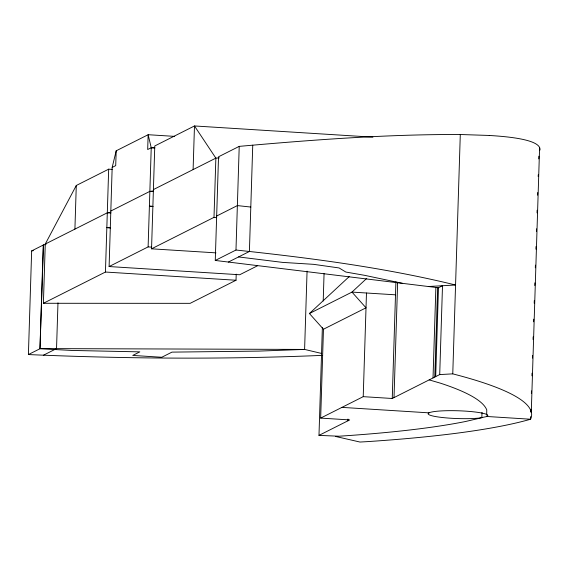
<?xml version="1.0" encoding="UTF-8"?>
<svg xmlns="http://www.w3.org/2000/svg" width="568" height="568" viewBox="0 0 568 568"><rect width="100%" height="100%" fill="white"/><g stroke="black" fill="none" stroke-linecap="round" stroke-linejoin="round"><path stroke-width="0.85" d="M486.698 414.462A29.891 3.898 1.8 0 0 444.801 410.763A29.891 3.898 1.8 0 0 433.938 416.237A29.891 3.898 1.8 0 0 479.605 418.034L487.039 416.493L487.884 415.506L486.698 414.462L486.769 409.954A547.098 71.412 1.8 0 0 440.59 383.23L429.167 379.885M174.71 136.384L148.149 134.715L116.184 150.818L112.173 167.411L109.106 266.548L239.689 274.756L257.631 265.717M239.22 146.367L218.524 156.789L215.265 260.449L235.976 250.026L239.22 146.367C312.727 139.842 386.446 134.247 460.293 134.509L489.339 135.461M435.684 376.605L438.475 287.756L442.5 285.725L439.71 374.582L392.247 398.487L363.222 396.663L320.664 418.098L323.462 329.241L309.418 313.522L349.206 276.595M322.177 355.376C224.303 359.494 126.259 358.813 28.4 354.56L31.659 250.9L43.495 244.936L46.036 244.524M43.232 245.078L39.973 348.738L28.4 354.56M321.751 353.488L304.604 349.426L258.788 351.102L171.955 352.124L161.766 357.258L132.749 355.433L139.842 351.862L71.916 350.449L39.973 348.738L43.495 244.936M236.217 274.145L236.025 280.244L190.159 303.34L43.402 303.284L45.262 244.048L76.282 185.487L108.673 169.172L112.208 169.385M57.979 302.865L56.537 348.61L43.509 355.17M74.912 229.117L76.282 185.487M43.402 303.284L105.442 272.036L108.673 169.172M116.184 150.818L115.716 165.622L112.173 167.411M109.106 266.548L148.113 246.902L151.23 147.737L148.149 134.715L147.687 149.526L151.23 147.737L154.78 147.758M215.954 252.866L151.542 248.819L154.78 145.955L194.476 125.954L372.928 137.165M193.106 169.591L194.476 125.954L215.861 158.131L214.001 217.359L151.542 248.819M252.746 145.167L249.402 251.475L228.393 262.054M307.068 271.128L304.604 349.426L40.2 348.582M482.005 412.389L481.834 417.707L465.717 421.463A452.242 59.029 1.8 0 1 339.025 436.217L318.982 435.386L322.368 327.523M323.206 301.004L324.065 273.591M347.914 420.81L347.971 419.049M363.222 396.663L366.481 293.003M392.247 398.487L395.91 281.756M394.014 397.593L397.643 282.317M433.029 377.947L435.869 287.5M434.797 377.053L437.616 287.493M530.654 416.571L530.569 419.227A584.948 76.353 1.8 0 0 456.573 374.859L452.767 373.858L460.293 134.509M487.095 414.725L487.039 416.493L530.569 419.227A494.998 64.61 1.8 0 1 367.02 441.648L359.998 442.046L335.411 436.416M530.789 412.148L530.874 409.485M531.378 393.546L531.456 390.89M531.932 375.839L532.017 373.183M532.486 358.124L532.571 355.469M533.075 339.529L533.153 336.874M533.629 321.815L533.714 319.159M534.211 303.22L534.296 300.564M534.772 285.512L534.857 282.85M535.326 267.798L535.411 265.142M535.908 249.203L535.993 246.547M536.469 231.488L536.554 228.833M537.051 212.894L537.136 210.238M537.612 195.179L537.69 192.524M538.194 176.584L538.251 174.816M538.748 158.877L538.833 156.214M531.293 411.956L539.6 147.623M366.736 278.391L351.975 292.094L309.418 313.522M45.262 244.048L107.302 212.801L110.817 212.382M110.803 211.04L149.86 191.373L153.374 190.947M153.41 189.584L215.861 158.131L219.39 157.854M216.664 216.025L237.36 205.595L250.8 207.05M323.462 329.241L366.019 307.813L351.975 292.094L395.498 294.827M318.982 435.386L349.689 419.922L320.664 418.098M31.659 250.9L33.349 250.68M428.308 286.513L455.557 285.008C383.471 267.365 309.681 257.9 235.976 250.026M439.71 374.582L452.767 373.858M151.23 147.737L154.766 147.95M149.86 191.373L153.395 191.586M107.302 212.801L110.838 213.021M148.113 246.902L151.642 247.123M105.442 272.036L236.025 280.244M341.943 407.377L429.003 412.851M238.56 256.935L282.559 262.388L313.614 264.34L339.089 267.947L345.869 272.051L364.606 275.324L402.684 283.375M214.001 217.359L216.628 217.686M215.265 260.449L438.475 287.756M489.275 135.475A580.617 50.985 -8.1 0 1 539.983 150.051M152.934 206.397L149.398 206.177L152.927 206.404M110.384 227.825L106.841 227.612L110.369 227.832"/></g></svg>
